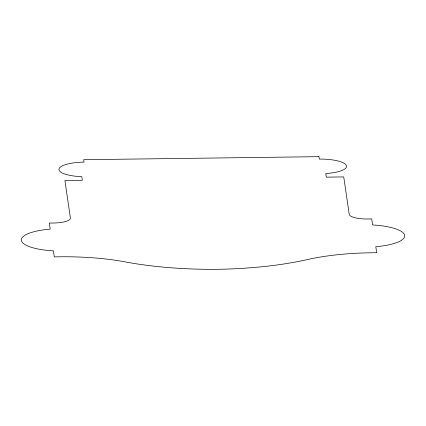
<?xml version="1.0" encoding="UTF-8"?>
<svg xmlns="http://www.w3.org/2000/svg" width="426" height="426" viewBox="0 0 426 426"><rect width="100%" height="100%" fill="white"/><g stroke="black" fill="none" stroke-linecap="round" stroke-linejoin="round"><path stroke-width="0.64" d="M318.946 156.672L83.677 159.702L84.034 162.12A26.364 7.311 -0.1 0 0 58.964 169.149A26.364 7.311 -0.1 0 0 81.797 176.668L82.33 180.294L64.906 180.517L70.396 217.963A17.439 4.835 -0.1 0 1 53.676 223.022L49.32 223.075L50.204 229.113A40.491 11.23 -0.1 0 0 21.3 240.381A40.491 11.23 -0.1 0 0 53.394 250.855L54.278 256.899A108.806 30.171 -0.1 0 1 124.68 261.793A155.911 43.234 -0.1 0 0 217.606 269.317A155.911 43.234 -0.1 0 0 307.977 259.429A108.806 30.171 -0.1 0 1 376.68 252.746L375.796 246.702A40.491 11.23 -0.1 0 0 404.7 235.44A40.491 11.23 -0.1 0 0 372.606 224.96L371.722 218.921L367.366 218.98A17.439 4.835 -0.1 0 1 349.229 214.369L343.739 176.923L326.311 177.147L325.783 173.526A26.364 7.311 -0.1 0 0 346.333 165.448A26.364 7.311 -0.1 0 0 319.298 159.084L318.946 156.672"/></g></svg>
